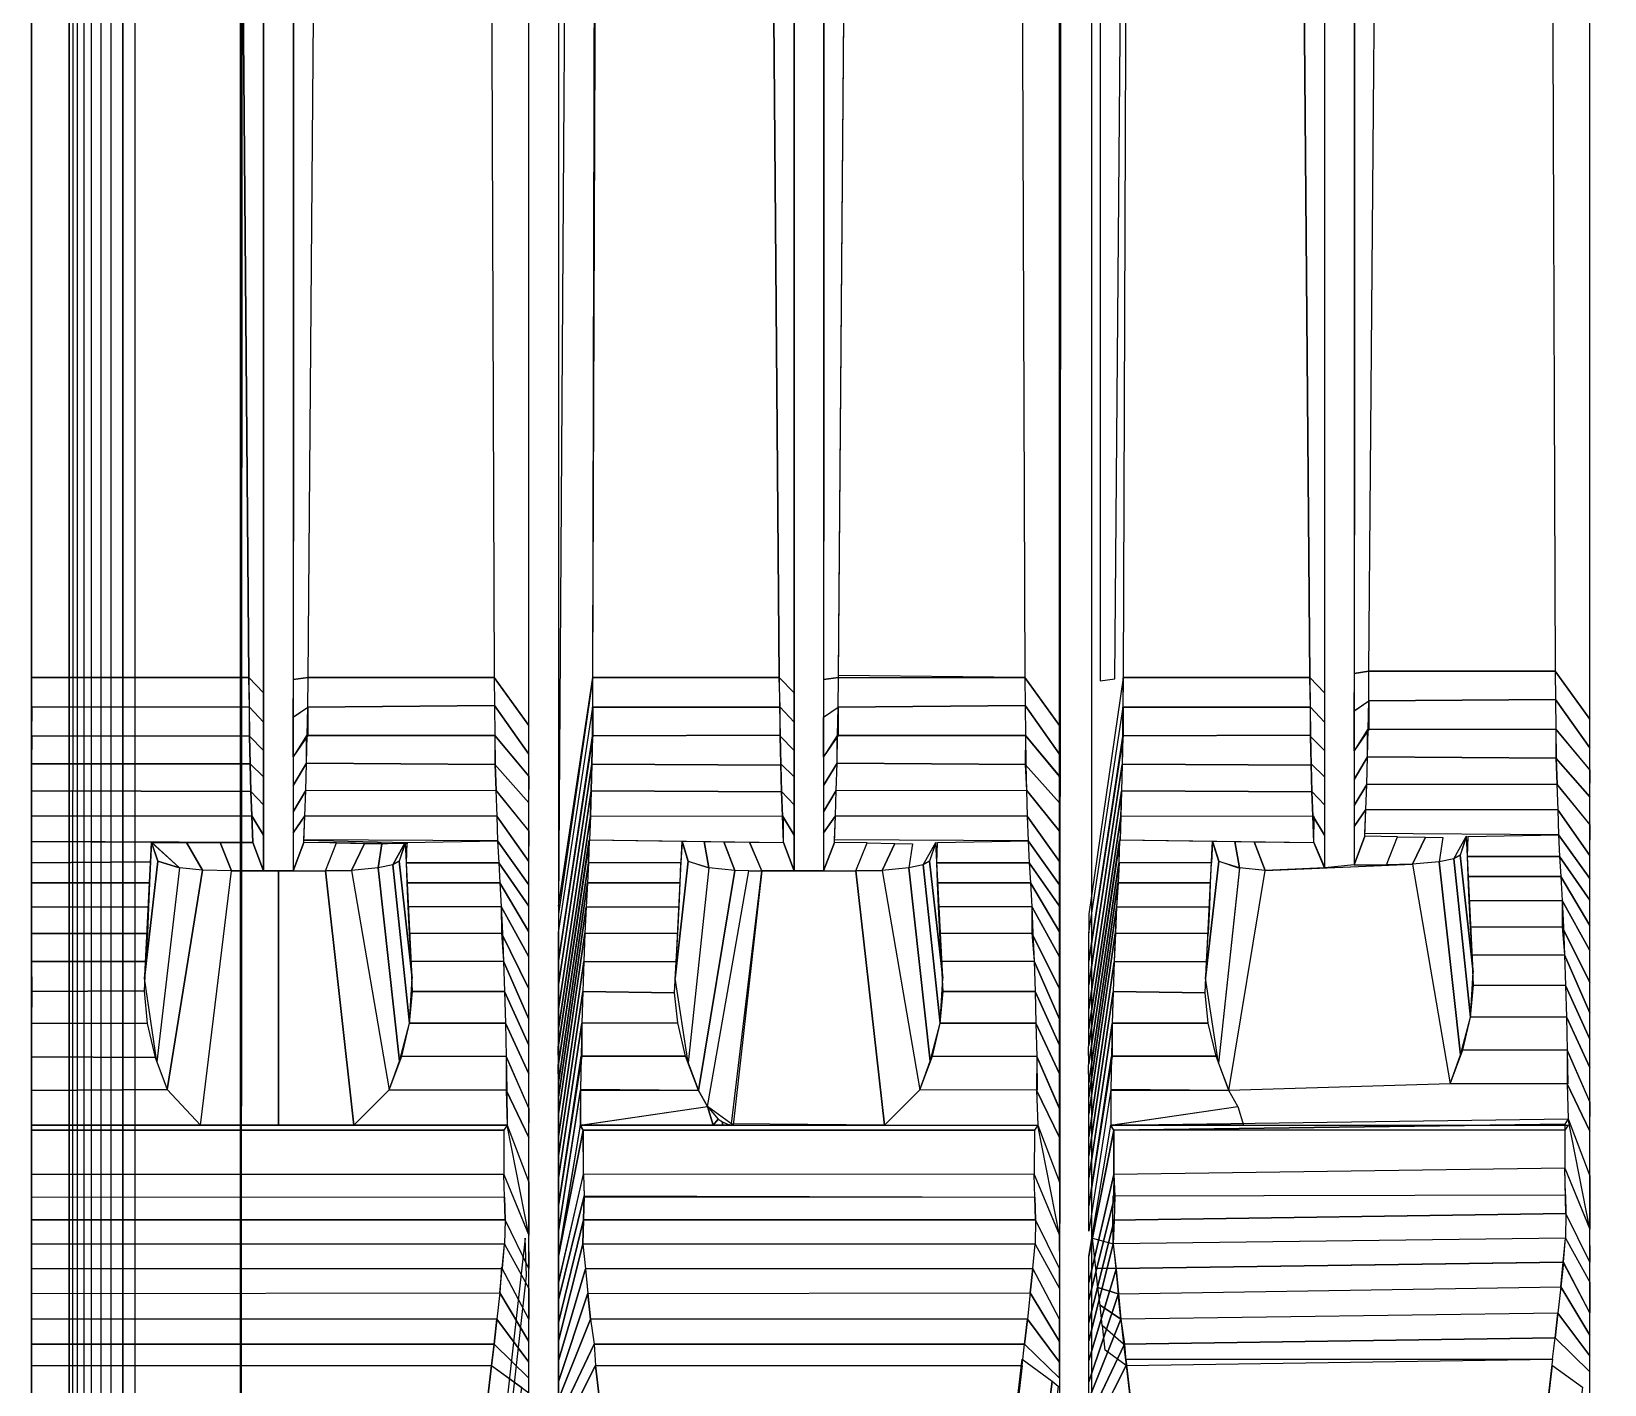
# Model space of a CAD drawing. Header units: millimetres. Extents: x -89 to 89, y -9 to 273.
# Drawn here: x -88.8 to 18, y 89.4 to 181.2 of the extents above; entities that cross this region are included whole.
import ezdxf

# ---------------------------------------------------------------- set-up
doc = ezdxf.new("R2010")
doc.units = ezdxf.units.MM
doc.layers.add('3D', color=1, linetype='Continuous')

msp = doc.modelspace()

# ---------------------------------------------------------------- linework, layer by layer
at = {"layer": '3D'}
for points in [[(-82.56, 0.37, 7.01), (-81.71, 0.33, 6.36), (-81.71, 259.44, 6.36), (-82.56, 259.39, 7)], [(-81.71, 259.44, 6.36), (-74.44, 259.87, 1.43), (-74.56, 0.08, 1.5), (-81.71, 0.33, 6.36)], [(-74.56, 0.08, 1.5), (-74.56, 0), (-74.56, 260), (-74.44, 259.87, 1.43)], [(74.56, 260), (-74.56, 260), (-74.56, 0), (74.56, 0)], [(-55, 259.65, 4), (-53, 259.65, 4), (-53, 56.92, 4), (-55, 56.92, 4)], [(-18.83, 259.65, 4.04), (-16.83, 259.65, 4.04), (-16.83, 56.92, 4.04), (-19, 56.92, 3.99)], [(17, 259.65, 4), (19, 259.65, 4), (19, 56.92, 4), (17, 56.92, 4)], [(-86.19, 0.7, 13.44), (-88.75, 1.57, 30), (-88.75, 257.38, 30), (-86.19, 258.82, 13.44)], [(-86.19, 258.82, 13.44), (-85.96, 258.92, 12.38), (-85.97, 0.65, 12.39), (-86.19, 0.7, 13.44)], [(-85.97, 0.65, 12.39), (-85.64, 0.6, 11.36), (-85.63, 259.01, 11.34), (-85.96, 258.92, 12.38)], [(-85.63, 259.01, 11.34), (-85.21, 259.09, 10.37), (-85.21, 0.54, 10.37), (-85.64, 0.6, 11.36)], [(-85.21, 0.54, 10.37), (-84.69, 0.49, 9.43), (-84.69, 259.17, 9.44), (-85.21, 259.09, 10.37)], [(-84.69, 259.17, 9.44), (-84.06, 259.25, 8.55), (-84.06, 0.45, 8.55), (-84.69, 0.49, 9.43)], [(-84.06, 0.45, 8.55), (-83.35, 0.41, 7.74), (-83.34, 259.32, 7.73), (-84.06, 259.25, 8.55)], [(-83.34, 259.32, 7.73), (-82.57, 259.39, 7.01), (-82.57, 0.37, 7.01), (-83.35, 0.41, 7.74)], [(-73, 258.35, 18.9), (-70.93, 258.35, 18.89), (-71, 124.27, 30.63), (-73, 124.27, 30.63)], [(-37, 258.35, 18.9), (-34.93, 258.35, 18.89), (-35, 124.27, 30.63), (-37, 124.27, 30.63)], [(-1, 258.77, 18.9), (1.07, 258.77, 18.89), (1, 124.69, 30.63), (-0.99, 124.48, 30.97)], [(-88.75, 137.39, 48.78), (-88.75, 235.41, 55.63), (-74.81, 235.41, 55.63), (-74.01, 137.39, 48.78)], [(-88.75, 235.41, 55.63), (-88.75, 235.41, 30), (-88.75, 134.65, 30), (-88.75, 137.39, 48.78)], [(-73, 136.35, 29.57), (-74.01, 137.39, 48.78), (-74.81, 235.41, 55.63), (-73, 233.55, 21.07)], [(-71, 137.25, 29.49), (-69.99, 137.39, 48.78), (-69.19, 235.41, 55.63), (-71, 235.17, 20.93)], [(-69.99, 137.39, 48.78), (-69.19, 235.41, 55.63), (-57.71, 235.41, 55.63), (-57.35, 137.39, 48.78)], [(-57.35, 137.39, 48.78), (-55, 134.14, 4), (-55, 232.34, 4), (-57.71, 235.41, 55.63)], [(-53, 121.89, 4), (-50.67, 137.42, 48.78), (-50.43, 235.32, 56.58), (-52.24, 235.08, 21.88)], [(-50.29, 235.41, 55.63), (-38.81, 235.41, 55.63), (-38.01, 137.39, 48.78), (-50.65, 137.39, 48.78)], [(-37, 136.35, 29.57), (-38.01, 137.39, 48.78), (-38.81, 235.41, 55.63), (-37, 233.55, 21.07)], [(-35, 137.25, 29.49), (-33.99, 137.39, 48.78), (-33.19, 235.41, 55.63), (-35, 235.17, 20.93)], [(-21.35, 137.39, 48.78), (-33.99, 137.53, 48.79), (-33.19, 235.41, 55.63), (-21.71, 235.41, 55.63)], [(-21.35, 137.39, 48.78), (-19, 134.14, 4), (-19, 232.34, 4), (-21.71, 235.41, 55.63)], [(-16.24, 137.16, 30.47), (-15.23, 137.31, 49.75), (-14.43, 235.32, 56.6), (-16.24, 235.08, 21.9)], [(-14.29, 235.41, 55.65), (-2.81, 235.41, 55.65), (-2.01, 137.39, 48.79), (-14.65, 137.39, 48.79)], [(-1, 136.35, 29.59), (-2.01, 137.39, 48.79), (-2.81, 235.41, 55.65), (-1, 233.55, 21.09)], [(1, 137.67, 29.49), (2.01, 137.81, 48.78), (2.81, 235.83, 55.63), (1, 235.59, 20.93)], [(2.01, 137.81, 48.78), (2.81, 235.83, 55.63), (14.29, 235.83, 55.63), (14.65, 137.81, 48.78)], [(14.65, 137.81, 48.78), (17, 134.56, 4), (17, 232.76, 4), (14.29, 235.83, 55.63)], [(2.01, 137.81, 48.78), (1, 137.67, 29.49), (0.99, 135.11, 29.59), (1.99, 135.8, 48.53)], [(1.99, 135.8, 48.53), (2.01, 137.81, 48.78), (14.65, 137.81, 48.78), (14.67, 135.91, 48.55)], [(14.65, 137.81, 48.78), (14.67, 135.91, 48.55), (17, 132.62, 4), (17, 134.56, 4)], [(-88.75, 135.41, 48.53), (-88.75, 137.39, 48.78), (-74.01, 137.39, 48.78), (-73.99, 135.38, 48.52)], [(-88.75, 137.39, 48.78), (-88.75, 135.41, 48.53), (-88.75, 133.5, 30), (-88.75, 134.65, 30)], [(-73.95, 135.38, 48.52), (-74.01, 137.39, 48.78), (-73, 136.35, 29.57), (-73, 134.37, 29.74)], [(-69.99, 137.39, 48.78), (-71, 137.25, 29.49), (-71.01, 134.69, 29.59), (-70.01, 135.38, 48.53)], [(-70.01, 135.38, 48.53), (-69.99, 137.39, 48.78), (-57.35, 137.39, 48.78), (-57.33, 135.49, 48.55)], [(-57.35, 137.39, 48.78), (-57.33, 135.49, 48.55), (-55, 132.2, 4), (-55, 134.14, 4)], [(-50.67, 137.39, 48.78), (-53, 121.36, 4), (-53, 120.09, 4), (-50.67, 135.39, 48.53)], [(-38.01, 137.39, 48.78), (-37.99, 135.38, 48.53), (-50.67, 135.39, 48.53), (-50.67, 137.39, 48.78)], [(-37.95, 135.38, 48.52), (-38.01, 137.39, 48.78), (-37, 136.35, 29.57), (-37, 134.37, 29.74)], [(-33.99, 137.39, 48.78), (-35, 137.25, 29.49), (-35.01, 134.69, 29.59), (-34.01, 135.38, 48.53)], [(-34.01, 135.38, 48.53), (-33.99, 137.39, 48.78), (-21.35, 137.39, 48.78), (-21.33, 135.49, 48.55)], [(-21.35, 137.39, 48.78), (-21.33, 135.49, 48.55), (-19, 132.2, 4), (-19, 134.14, 4)], [(-14.68, 137.37, 48.79), (-17.01, 121.35, 4.02), (-17.01, 120.07, 4.02), (-14.68, 135.37, 48.55)], [(-2.01, 137.39, 48.79), (-1.98, 135.38, 48.55), (-14.67, 135.38, 48.55), (-14.66, 137.39, 48.79)], [(-1.95, 135.37, 48.54), (-2.01, 137.39, 48.79), (-1, 136.35, 29.59), (-1, 134.37, 29.76)], [(1.99, 135.8, 48.53), (1.99, 133.87, 48.09), (1, 132.42, 29.95), (1, 135.12, 29.72)], [(1.95, 133.87, 48.09), (1.99, 135.8, 48.53), (14.67, 135.91, 48.55), (14.69, 133.88, 48.1)], [(14.67, 135.91, 48.55), (14.69, 133.88, 48.1), (17, 131.11, 4), (17, 132.62, 4)], [(-88.75, 133.44, 48.1), (-88.75, 135.41, 48.53), (-73.99, 135.38, 48.52), (-73.95, 133.41, 48.09)], [(-88.74, 135.41, 48.53), (-88.75, 133.44, 48.1), (-88.75, 132.18, 30), (-88.75, 133.5, 30)], [(-73, 132.45, 29.91), (-73.95, 133.41, 48.09), (-73.95, 135.38, 48.52), (-73, 134.37, 29.74)], [(-70.01, 135.38, 48.53), (-70.01, 133.45, 48.09), (-71, 132, 29.95), (-71, 134.7, 29.72)], [(-70.05, 133.45, 48.09), (-70.01, 135.38, 48.53), (-57.33, 135.49, 48.55), (-57.31, 133.46, 48.1)], [(-57.33, 135.49, 48.55), (-57.31, 133.46, 48.1), (-55, 130.69, 4), (-55, 132.2, 4)], [(-50.67, 135.39, 48.53), (-50.66, 133.44, 48.1), (-53, 118.18, 4), (-53, 120.09, 4)], [(-37.99, 135.38, 48.53), (-37.95, 133.49, 48.11), (-50.69, 133.44, 48.1), (-50.69, 135.39, 48.53)], [(-37, 132.45, 29.91), (-37.95, 133.41, 48.09), (-37.95, 135.38, 48.52), (-37, 134.37, 29.74)], [(-34.01, 135.38, 48.53), (-34.01, 133.45, 48.09), (-35, 132, 29.95), (-35, 134.7, 29.72)], [(-34.05, 133.45, 48.09), (-34.01, 135.38, 48.53), (-21.33, 135.49, 48.55), (-21.31, 133.46, 48.1)], [(-21.33, 135.49, 48.55), (-21.31, 133.46, 48.1), (-19, 130.69, 4), (-19, 132.2, 4)], [(-14.68, 135.37, 48.55), (-14.67, 133.42, 48.11), (-17.01, 118.16, 4.02), (-17.01, 120.07, 4.02)], [(-1.98, 135.38, 48.55), (-1.95, 133.49, 48.13), (-14.69, 133.44, 48.11), (-14.69, 135.38, 48.55)], [(-1, 132.45, 29.93), (-1.95, 133.4, 48.11), (-1.95, 135.37, 48.54), (-1, 134.37, 29.76)], [(-70.09, 131.58, 47.48), (-70.09, 133.45, 48.09), (-71, 132, 29.95), (-71, 130.06, 30.12)], [(-70.09, 131.58, 47.48), (-70.05, 133.45, 48.09), (-57.31, 133.46, 48.1), (-57.28, 131.5, 47.45)], [(-57.31, 133.46, 48.1), (-57.32, 131.5, 47.45), (-55, 128.88, 4), (-54.99, 130.68, 3.89)], [(-37.95, 133.49, 48.11), (-37.91, 131.45, 47.43), (-50.72, 131.52, 47.45), (-50.69, 133.44, 48.1)], [(-34.09, 131.58, 47.48), (-34.09, 133.45, 48.09), (-35, 132, 29.95), (-35, 130.06, 30.12)], [(-34.09, 131.58, 47.48), (-34.05, 133.45, 48.09), (-21.31, 133.46, 48.1), (-21.28, 131.5, 47.45)], [(-21.31, 133.46, 48.1), (-21.32, 131.5, 47.45), (-19, 128.88, 4), (-18.99, 130.68, 3.89)], [(-1.95, 133.49, 48.13), (-1.91, 131.45, 47.45), (-14.72, 131.52, 47.47), (-14.69, 133.44, 48.11)], [(1.91, 132, 47.48), (1.91, 133.87, 48.09), (1, 132.42, 29.95), (1, 130.48, 30.12)], [(1.91, 132, 47.48), (1.95, 133.87, 48.09), (14.69, 133.88, 48.1), (14.72, 131.92, 47.45)], [(14.69, 133.88, 48.1), (14.68, 131.92, 47.45), (17, 129.3, 4), (17.01, 131.1, 3.89)], [(-88.75, 131.54, 47.46), (-88.75, 133.44, 48.1), (-73.95, 133.41, 48.09), (-73.91, 131.54, 47.46)], [(-88.74, 133.44, 48.1), (-88.75, 131.54, 47.46), (-88.75, 130.73, 30), (-88.75, 132.18, 30)], [(-73, 130.66, 30.07), (-73.91, 131.54, 47.46), (-73.95, 133.41, 48.09), (-73, 132.45, 29.91)], [(-50.69, 133.44, 48.1), (-50.72, 131.52, 47.45), (-53, 116.56, 4), (-53, 118.18, 4)], [(-37, 130.66, 30.07), (-37.91, 131.54, 47.46), (-37.95, 133.41, 48.09), (-37, 132.45, 29.91)], [(-14.7, 133.42, 48.11), (-14.73, 131.5, 47.47), (-17.01, 116.54, 4.02), (-17.01, 118.16, 4.02)], [(-1, 130.66, 30.09), (-1.91, 131.53, 47.48), (-1.95, 133.4, 48.11), (-1, 132.45, 29.93)], [(-73.86, 129.66, 46.62), (-88.75, 129.71, 46.64), (-88.75, 131.54, 47.46), (-73.91, 131.54, 47.46)], [(-88.75, 131.54, 47.46), (-88.75, 129.71, 46.64), (-88.75, 129.66, 30), (-88.75, 130.73, 29.95)], [(-73, 128.76, 30.23), (-73.86, 129.66, 46.62), (-73.91, 131.54, 47.46), (-73, 130.66, 30.07)], [(-70.14, 129.72, 46.65), (-70.09, 131.58, 47.48), (-71, 130.06, 30.12), (-71, 128.29, 30.28)], [(-70.14, 129.72, 46.65), (-70.09, 131.58, 47.48), (-57.28, 131.5, 47.45), (-57.23, 129.71, 46.64)], [(-57.32, 131.5, 47.45), (-57.24, 129.74, 46.67), (-55, 126.98, 4), (-55, 128.88, 4)], [(-50.72, 131.52, 47.45), (-50.77, 129.71, 46.64), (-53, 114.91, 4), (-53, 116.56, 4)], [(-37.91, 131.45, 47.43), (-37.86, 129.63, 46.61), (-50.77, 129.71, 46.64), (-50.72, 131.52, 47.45)], [(-37, 128.76, 30.23), (-37.86, 129.66, 46.62), (-37.91, 131.54, 47.46), (-37, 130.66, 30.07)], [(-34.14, 129.72, 46.65), (-34.09, 131.58, 47.48), (-35, 130.06, 30.12), (-35, 128.29, 30.28)], [(-34.14, 129.72, 46.65), (-34.09, 131.58, 47.48), (-21.28, 131.5, 47.45), (-21.23, 129.71, 46.64)], [(-21.32, 131.5, 47.45), (-21.24, 129.74, 46.67), (-19, 126.98, 4), (-19, 128.88, 4)], [(-14.73, 131.5, 47.47), (-14.78, 129.69, 46.66), (-17.01, 114.89, 4.02), (-17.01, 116.54, 4.02)], [(-1.91, 131.45, 47.45), (-1.86, 129.63, 46.63), (-14.76, 129.7, 46.66), (-14.72, 131.52, 47.47)], [(-1, 128.76, 30.25), (-1.86, 129.65, 46.64), (-1.91, 131.53, 47.48), (-1, 130.66, 30.09)], [(1.86, 130.14, 46.65), (1.91, 132, 47.48), (1, 130.48, 30.12), (1, 128.71, 30.28)], [(1.86, 130.14, 46.65), (1.91, 132, 47.48), (14.72, 131.92, 47.45), (14.77, 130.13, 46.64)], [(14.68, 131.92, 47.45), (14.76, 130.16, 46.67), (17, 127.4, 4), (17, 129.3, 4)], [(-88.75, 127.98, 45.66), (-88.75, 129.71, 46.64), (-73.86, 129.66, 46.62), (-73.8, 128.02, 45.68)], [(-88.75, 129.71, 46.62), (-88.75, 127.98, 45.66), (-88.75, 127.98, 30), (-88.75, 129.66, 30)], [(-73, 126.69, 30.42), (-73.8, 128.02, 45.68), (-73.86, 129.66, 46.62), (-73, 128.76, 30.23)], [(-70.2, 128.01, 45.68), (-70.14, 129.72, 46.65), (-71, 128.29, 30.28), (-71, 126.86, 30.4)], [(-70.2, 128.01, 45.68), (-70.14, 129.72, 46.65), (-57.24, 129.74, 46.66), (-57.18, 127.98, 45.66)], [(-57.24, 129.74, 46.66), (-57.18, 127.98, 45.66), (-55, 124.91, 4), (-54.99, 126.97, 3.87)], [(-50.77, 129.71, 46.64), (-50.82, 127.98, 45.65), (-53, 113.58, 4), (-53, 114.91, 4)], [(-37.86, 129.63, 46.61), (-37.8, 127.96, 45.64), (-50.82, 127.98, 45.65), (-50.77, 129.71, 46.64)], [(-37, 126.69, 30.42), (-37.8, 128.02, 45.68), (-37.86, 129.66, 46.62), (-37, 128.76, 30.23)], [(-34.2, 128.01, 45.68), (-34.14, 129.72, 46.65), (-35, 128.29, 30.28), (-35, 126.86, 30.4)], [(-34.2, 128.01, 45.68), (-34.14, 129.72, 46.65), (-21.24, 129.74, 46.66), (-21.18, 127.98, 45.66)], [(-21.24, 129.74, 46.66), (-21.18, 127.98, 45.66), (-19, 124.91, 4), (-18.99, 126.97, 3.87)], [(-14.78, 129.69, 46.66), (-14.83, 127.96, 45.67), (-17.01, 113.56, 4.02), (-17.01, 114.89, 4.02)], [(-1.86, 129.63, 46.63), (-1.8, 127.96, 45.66), (-14.82, 127.98, 45.67), (-14.76, 129.7, 46.66)], [(-1, 126.69, 30.44), (-1.8, 128.02, 45.7), (-1.86, 129.65, 46.64), (-1, 128.76, 30.25)], [(1.8, 128.44, 45.68), (1.86, 130.14, 46.65), (1, 128.71, 30.28), (1, 127.28, 30.4)], [(1.8, 128.44, 45.68), (1.86, 130.14, 46.65), (14.76, 130.16, 46.66), (14.82, 128.41, 45.66)], [(14.76, 130.16, 46.66), (14.82, 128.41, 45.66), (17, 125.33, 4), (17.01, 127.4, 3.87)], [(1.73, 126.62, 44.36), (1.8, 128.43, 45.67), (1, 127.28, 30.4), (1, 124.69, 30.63)], [(1.73, 126.81, 44.52), (1.8, 128.44, 45.68), (14.82, 128.41, 45.66), (14.88, 126.73, 44.45)], [(14.82, 128.41, 45.66), (14.88, 126.73, 44.45), (17, 123.76, 4), (17, 125.33, 4)], [(-73.73, 126.2, 44.36), (-88.75, 126.27, 44.43), (-88.75, 127.98, 45.66), (-73.8, 128, 45.67)], [(-88.75, 127.98, 45.66), (-88.75, 126.27, 44.43), (-88.75, 126.27, 30), (-88.75, 127.98, 30)], [(-73.73, 126.2, 44.36), (-73.8, 128.02, 45.68), (-73, 126.69, 30.42), (-73, 124.27, 30.63)], [(-70.27, 126.2, 44.36), (-70.2, 128.01, 45.67), (-71, 126.86, 30.4), (-71, 124.27, 30.63)], [(-70.27, 126.39, 44.52), (-70.2, 128.01, 45.68), (-57.18, 127.98, 45.66), (-57.12, 126.31, 44.45)], [(-57.18, 127.98, 45.66), (-57.12, 126.31, 44.45), (-55, 123.34, 4), (-55, 124.91, 4)], [(-50.82, 127.98, 45.65), (-50.88, 126.38, 44.51), (-53, 112.45, 4), (-53, 113.58, 4)], [(-50.82, 127.98, 45.65), (-50.88, 126.38, 44.51), (-37.73, 126.2, 44.36), (-37.72, 127.96, 45.64)], [(-37.73, 126.2, 44.36), (-37.8, 128.02, 45.68), (-37, 126.69, 30.42), (-37, 124.27, 30.63)], [(-34.27, 126.2, 44.36), (-34.2, 128.01, 45.67), (-35, 126.86, 30.4), (-35, 124.27, 30.63)], [(-34.27, 126.39, 44.52), (-34.2, 128.01, 45.68), (-21.18, 127.98, 45.66), (-21.12, 126.31, 44.45)], [(-21.18, 127.98, 45.66), (-21.12, 126.31, 44.45), (-19, 123.34, 4), (-19, 124.91, 4)], [(-14.83, 127.96, 45.67), (-14.89, 126.36, 44.53), (-17.01, 112.43, 4.02), (-17.01, 113.56, 4.02)], [(-14.82, 127.98, 45.67), (-14.88, 126.38, 44.53), (-1.73, 126.2, 44.38), (-1.72, 127.96, 45.66)], [(-1.73, 126.2, 44.38), (-1.8, 128.02, 45.7), (-1, 126.69, 30.44), (-1.01, 124.48, 30.97)], [(-88.75, 124.82, 43.14), (-88.75, 126.27, 44.43), (-80.62, 126.23, 44.39), (-80.68, 124.88, 43.2)], [(-88.75, 126.27, 44.43), (-88.75, 124.82, 43.14), (-88.75, 124.82, 30), (-88.75, 126.27, 30)], [(-81.06, 117.14, 36.15), (-80.62, 126.2, 44.36), (-80.19, 124.93, 35.33), (-81.08, 116.99, 36.02)], [(-78.72, 124.48, 32.16), (-80.19, 124.93, 35.33), (-80.62, 126.23, 44.39), (-78.72, 124.48, 32.16)], [(-77.16, 124.32, 31.02), (-78.72, 124.48, 32.16), (-80.62, 126.2, 44.36), (-78.23, 126.2, 44.36)], [(-75.19, 124.27, 30.63), (-77.16, 124.32, 31.02), (-78.23, 126.2, 44.36), (-75.94, 126.2, 44.36)], [(-73, 124.27, 30.63), (-75.19, 124.27, 30.63), (-75.94, 126.2, 44.36), (-73.73, 126.2, 44.36)], [(-71, 124.27, 30.63), (-68.81, 124.27, 30.63), (-68.05, 126.17, 44.37), (-70.27, 126.2, 44.36)], [(-70.27, 126.2, 44.36), (-70.27, 126.35, 44.49), (-63.27, 126.19, 44.48), (-63.27, 126.1, 44.39)], [(-68.81, 124.27, 30.63), (-68.05, 126.17, 44.37), (-66.16, 126.14, 44.38), (-67.03, 124.31, 30.95)], [(-67.03, 124.31, 30.95), (-66.16, 126.14, 44.38), (-64.97, 126.12, 44.38), (-65.22, 124.48, 32.12)], [(-65.22, 124.48, 32.12), (-64.97, 126.12, 44.38), (-63.39, 126.19, 44.3), (-64.24, 124.68, 33.55)], [(-64.24, 124.68, 33.55), (-63.39, 126.19, 44.3), (-63.81, 124.93, 35.33), (-64.24, 124.68, 33.55)], [(-63.38, 126.19, 44.36), (-63.81, 124.93, 35.33), (-62.92, 116.99, 36.02), (-63.38, 126.2, 44.36)], [(-63.31, 124.82, 43.14), (-63.27, 126.19, 44.48), (-57.12, 126.31, 44.45), (-57.05, 124.83, 43.15)], [(-57.12, 126.31, 44.45), (-57.05, 124.83, 43.15), (-55, 121.88, 4), (-55, 123.34, 4)], [(-50.91, 126.38, 44.51), (-50.95, 124.83, 43.15), (-53, 111.2, 4), (-53.02, 112.32, 3.62)], [(-50.95, 124.83, 43.15), (-50.91, 126.38, 44.51), (-44.6, 126.29, 44.44), (-44.69, 124.83, 43.14)], [(-45.06, 117.05, 36.13), (-44.6, 126.29, 44.44), (-44.19, 124.93, 35.33), (-45.08, 116.99, 36.02)], [(-42.78, 124.48, 32.12), (-44.19, 124.92, 35.33), (-44.6, 126.29, 44.44), (-43.1, 126.27, 44.42)], [(-41.03, 124.31, 30.97), (-42.78, 124.48, 32.12), (-43.1, 126.27, 44.42), (-41.78, 126.25, 44.41)], [(-39.19, 124.26, 30.59), (-41.03, 124.31, 30.97), (-41.78, 126.25, 44.41), (-40.03, 126.23, 44.39)], [(-37, 124.27, 30.63), (-39.19, 124.27, 30.63), (-40.03, 126.23, 44.39), (-37.73, 126.2, 44.36)], [(-35, 124.27, 30.63), (-32.81, 124.27, 30.63), (-32.05, 126.17, 44.37), (-34.27, 126.2, 44.36)], [(-32.81, 124.27, 30.63), (-32.05, 126.17, 44.37), (-30.16, 126.14, 44.38), (-31.03, 124.31, 30.95)], [(-31.03, 124.31, 30.95), (-30.16, 126.14, 44.38), (-28.97, 126.12, 44.38), (-29.22, 124.48, 32.12)], [(-28.24, 124.68, 33.55), (-27.39, 126.19, 44.3), (-27.81, 124.93, 35.33), (-28.24, 124.68, 33.55)], [(-27.38, 126.19, 44.36), (-27.81, 124.93, 35.33), (-26.92, 116.99, 36.02), (-27.38, 126.2, 44.36)], [(-27.31, 124.82, 43.14), (-27.27, 126.19, 44.48), (-21.12, 126.31, 44.45), (-21.05, 124.83, 43.15)], [(-21.12, 126.31, 44.45), (-21.05, 124.83, 43.15), (-19, 121.88, 4), (-19, 123.34, 4)], [(-14.92, 126.36, 44.53), (-14.96, 124.81, 43.17), (-17.01, 111.19, 4.02), (-17.03, 112.3, 3.64)], [(-14.95, 124.83, 43.17), (-14.91, 126.38, 44.53), (-8.6, 126.29, 44.46), (-8.68, 124.83, 43.16)], [(-9.06, 117.05, 36.15), (-8.6, 126.29, 44.46), (-8.19, 124.93, 35.35), (-9.08, 116.99, 36.04)], [(-6.78, 124.48, 32.14), (-8.19, 124.92, 35.35), (-8.6, 126.29, 44.46), (-7.1, 126.27, 44.44)], [(-5.03, 124.31, 30.99), (-6.78, 124.48, 32.14), (-7.1, 126.27, 44.44), (-5.78, 126.25, 44.43)], [(-5.03, 124.31, 30.99), (-5.78, 126.25, 44.43), (-1.73, 126.2, 44.38), (-0.99, 124.48, 30.97)], [(1, 124.69, 30.63), (3.19, 124.69, 30.63), (3.95, 126.59, 44.37), (1.73, 126.62, 44.36)], [(3.19, 124.69, 30.63), (3.95, 126.59, 44.37), (5.84, 126.56, 44.38), (4.97, 124.73, 30.95)], [(4.97, 124.73, 30.95), (5.84, 126.56, 44.38), (7.03, 126.54, 44.38), (6.78, 124.9, 32.12)], [(7.76, 125.1, 33.55), (8.61, 126.61, 44.3), (8.19, 125.35, 35.33), (7.76, 125.1, 33.55)], [(8.62, 126.62, 44.36), (8.19, 125.35, 35.33), (9.08, 117.41, 36.02), (8.62, 126.62, 44.36)], [(8.69, 125.24, 43.14), (8.73, 126.61, 44.48), (14.88, 126.73, 44.45), (14.95, 125.25, 43.15)], [(14.88, 126.73, 44.45), (14.95, 125.25, 43.15), (17, 122.3, 4), (17, 123.76, 4)], [(-80.25, 111.33, 33.29), (-81.08, 116.99, 36.02), (-80.19, 124.93, 35.33), (-78.72, 124.48, 32.16)], [(-63.81, 124.93, 35.33), (-64.24, 124.68, 33.55), (-63.1, 113.94, 34.35), (-62.92, 116.99, 36.02)], [(-44.2, 111.25, 33.27), (-45.08, 116.99, 36.02), (-44.19, 124.93, 35.33), (-42.78, 124.48, 32.12)], [(-27.81, 124.93, 35.33), (-28.24, 124.68, 33.55), (-27.1, 113.94, 34.35), (-26.92, 116.99, 36.02)], [(-8.2, 111.24, 33.29), (-9.08, 116.99, 36.04), (-8.19, 124.93, 35.35), (-6.78, 124.47, 32.14)], [(7.76, 125.1, 33.55), (6.78, 124.9, 32.12), (8.23, 111.79, 33.32), (8.9, 114.36, 34.35)], [(8.19, 125.35, 35.33), (7.76, 125.1, 33.55), (8.9, 114.36, 34.35), (9.08, 117.41, 36.02)], [(8.74, 123.89, 41.68), (8.69, 125.24, 43.14), (14.95, 125.25, 43.15), (15.03, 123.89, 41.68)], [(14.95, 125.25, 43.15), (15.03, 123.89, 41.68), (17, 120.57, 4), (17, 122.3, 4)], [(-88.75, 123.47, 41.68), (-88.75, 124.82, 43.14), (-80.68, 124.88, 43.2), (-80.74, 123.47, 41.68)], [(-88.75, 124.82, 30), (-88.75, 124.82, 43.14), (-88.75, 123.47, 41.68), (-88.75, 123.47, 30)], [(-80.25, 111.33, 33.29), (-79.54, 109.46, 32.69), (-77.16, 124.32, 31.02), (-78.72, 124.48, 32.16)], [(-79.54, 109.46, 32.69), (-77.28, 107.04, 32.14), (-75.19, 124.27, 30.63), (-77.16, 124.32, 31.02)], [(-75.19, 124.27, 30.63), (-72, 124.27, 30.63), (-72, 107.03, 32.14), (-77.28, 107.04, 32.14)], [(-72, 124.27, 30.63), (-68.81, 124.27, 30.63), (-66.87, 107.03, 32.14), (-72, 107.03, 32.14)], [(-68.81, 124.27, 30.63), (-67.03, 124.31, 30.95), (-64.48, 109.42, 32.68), (-66.87, 107.03, 32.14)], [(-65.22, 124.48, 32.12), (-67.03, 124.31, 30.95), (-64.48, 109.42, 32.68), (-63.77, 111.37, 33.32)], [(-64.24, 124.68, 33.55), (-65.22, 124.48, 32.12), (-63.77, 111.37, 33.32), (-63.1, 113.94, 34.35)], [(-63.26, 123.47, 41.68), (-63.31, 124.82, 43.14), (-57.05, 124.83, 43.15), (-56.97, 123.47, 41.68)], [(-57.05, 124.83, 43.15), (-56.97, 123.47, 41.68), (-55, 120.15, 4), (-55, 121.88, 4)], [(-50.95, 124.83, 43.15), (-51.03, 123.47, 41.68), (-53, 109.92, 4), (-53.02, 111.07, 3.6)], [(-50.95, 124.83, 43.15), (-51.03, 123.47, 41.68), (-44.74, 123.47, 41.68), (-44.69, 124.83, 43.14)], [(-44.2, 111.25, 33.27), (-43.5, 109.38, 32.67), (-41.03, 124.31, 30.97), (-42.78, 124.48, 32.12)], [(-43.5, 109.38, 32.67), (-42.89, 108.3, 32.4), (-40.07, 124.28, 30.7), (-41.03, 124.31, 30.97)], [(-40.07, 124.28, 30.7), (-39.19, 124.27, 30.63), (-41.13, 107.03, 32.14), (-42.89, 108.3, 32.4)], [(-41.24, 107.12, 32.15), (-39.19, 124.27, 30.63), (-32.81, 124.27, 30.63), (-30.87, 107.03, 32.14)], [(-32.81, 124.27, 30.63), (-31.03, 124.31, 30.95), (-28.48, 109.42, 32.68), (-30.87, 107.03, 32.14)], [(-29.22, 124.48, 32.12), (-31.03, 124.31, 30.95), (-28.48, 109.42, 32.68), (-27.77, 111.37, 33.32)], [(-28.24, 124.68, 33.55), (-29.22, 124.48, 32.12), (-27.77, 111.37, 33.32), (-27.1, 113.94, 34.35)], [(-27.26, 123.47, 41.68), (-27.31, 124.82, 43.14), (-21.05, 124.83, 43.15), (-20.97, 123.47, 41.68)], [(-21.05, 124.83, 43.15), (-20.97, 123.47, 41.68), (-19, 120.15, 4), (-19, 121.88, 4)], [(-14.96, 124.81, 43.17), (-15.04, 123.45, 41.7), (-17.01, 109.9, 4.02), (-17.03, 111.05, 3.62)], [(-14.95, 124.83, 43.17), (-15.02, 123.46, 41.7), (-8.74, 123.46, 41.7), (-8.68, 124.83, 43.16)], [(-8.2, 111.24, 33.29), (-7.5, 109.38, 32.69), (-5.03, 124.31, 30.99), (-6.78, 124.48, 32.14)], [(-7.5, 109.38, 32.69), (-5.03, 124.31, 30.99), (4.97, 124.73, 30.95), (7.52, 109.84, 32.68)], [(6.78, 124.9, 32.12), (4.97, 124.73, 30.95), (7.52, 109.84, 32.68), (8.23, 111.79, 33.32)], [(8.8, 122.25, 39.89), (8.74, 123.89, 41.68), (15.03, 123.89, 41.68), (15.12, 122.27, 39.91)], [(15.03, 123.89, 41.68), (15.12, 122.27, 39.91), (17, 118.88, 4), (17, 120.57, 4)], [(-88.75, 121.83, 39.9), (-88.75, 123.47, 41.68), (-80.74, 123.47, 41.68), (-80.81, 121.82, 39.89)], [(-88.75, 123.47, 30), (-88.75, 123.47, 41.68), (-88.75, 121.83, 39.9), (-88.75, 121.83, 30)], [(-63.2, 121.83, 39.89), (-63.26, 123.47, 41.68), (-56.97, 123.47, 41.68), (-56.88, 121.85, 39.91)], [(-56.97, 123.47, 41.68), (-56.88, 121.85, 39.91), (-55, 118.45, 4), (-55, 120.15, 4)], [(-51.03, 123.47, 41.68), (-51.12, 121.82, 39.88), (-53, 108.93, 4), (-53, 109.92, 4)], [(-51.03, 123.47, 41.68), (-51.12, 121.82, 39.88), (-44.8, 121.83, 39.9), (-44.74, 123.47, 41.68)], [(-27.2, 121.83, 39.89), (-27.26, 123.47, 41.68), (-20.97, 123.47, 41.68), (-20.88, 121.85, 39.91)], [(-20.97, 123.47, 41.68), (-20.88, 121.85, 39.91), (-19, 118.45, 4), (-19, 120.15, 4)], [(-15.04, 123.45, 41.7), (-15.13, 121.8, 39.9), (-17.01, 108.91, 4.02), (-17.01, 109.9, 4.02)], [(-15.02, 123.46, 41.7), (-15.12, 121.82, 39.9), (-8.8, 121.83, 39.92), (-8.74, 123.46, 41.7)], [(-88.75, 121.83, 30), (-88.75, 121.83, 39.9), (-88.76, 120.04, 38.26), (-88.75, 120.04, 30)], [(-88.75, 120.04, 38.26), (-88.75, 121.83, 39.9), (-80.81, 121.82, 39.89), (-80.89, 120.03, 38.26)], [(-63.11, 120.04, 38.25), (-63.2, 121.83, 39.89), (-56.88, 121.85, 39.91), (-56.8, 120.06, 38.27)], [(-56.88, 121.85, 39.91), (-56.87, 120.06, 38.27), (-55, 116.28, 4), (-55, 118.45, 4)], [(-51.12, 121.82, 39.88), (-51.2, 120.05, 38.26), (-53, 107.8, 4), (-53, 108.93, 4)], [(-51.12, 121.82, 39.88), (-51.2, 120.05, 38.26), (-44.89, 120.03, 38.24), (-44.8, 121.83, 39.9)], [(-27.11, 120.04, 38.25), (-27.2, 121.83, 39.89), (-20.88, 121.85, 39.91), (-20.8, 120.06, 38.27)], [(-20.88, 121.85, 39.91), (-20.87, 120.06, 38.27), (-19, 116.28, 4), (-19, 118.45, 4)], [(-15.13, 121.8, 39.9), (-15.22, 120.03, 38.28), (-17.01, 107.78, 4.02), (-17.01, 108.91, 4.02)], [(-15.12, 121.82, 39.9), (-15.2, 120.05, 38.28), (-8.89, 120.03, 38.26), (-8.8, 121.83, 39.92)], [(8.89, 120.46, 38.25), (8.8, 122.25, 39.89), (15.12, 122.27, 39.91), (15.2, 120.48, 38.27)], [(15.12, 122.27, 39.91), (15.13, 120.48, 38.27), (17, 116.7, 4), (17, 118.88, 4)], [(-88.75, 120.04, 30), (-88.76, 120.04, 38.26), (-88.76, 118.13, 36.78), (-88.75, 118.13, 30)], [(-81.01, 118.13, 36.79), (-88.75, 118.13, 36.78), (-88.75, 120.04, 38.26), (-80.89, 120.03, 38.26)], [(-62.99, 118.14, 36.79), (-63.11, 120.04, 38.25), (-56.8, 120.06, 38.27), (-56.72, 118.15, 36.8)], [(-56.87, 120.06, 38.27), (-56.72, 118.15, 36.8), (-55, 114.23, 4), (-55, 116.28, 4)], [(-51.2, 120.05, 38.26), (-51.28, 118.12, 36.78), (-53, 106.25, 4), (-53, 107.8, 4)], [(-51.2, 120.05, 38.26), (-51.28, 118.12, 36.78), (-45.01, 118.1, 36.76), (-44.9, 120.03, 38.24)], [(-26.99, 118.14, 36.79), (-27.11, 120.04, 38.25), (-20.8, 120.06, 38.27), (-20.72, 118.15, 36.8)], [(-20.87, 120.06, 38.27), (-20.72, 118.15, 36.8), (-19, 114.23, 4), (-19, 116.28, 4)], [(-15.22, 120.03, 38.28), (-15.29, 118.1, 36.79), (-17.01, 106.23, 4.02), (-17.01, 107.78, 4.02)], [(-15.2, 120.05, 38.28), (-15.28, 118.12, 36.8), (-9.01, 118.1, 36.78), (-8.9, 120.03, 38.26)], [(9.01, 118.56, 36.79), (8.89, 120.46, 38.25), (15.2, 120.48, 38.27), (15.28, 118.58, 36.8)], [(15.13, 120.48, 38.27), (15.28, 118.58, 36.8), (17, 114.65, 4), (17, 116.7, 4)], [(9.11, 116.52, 35.48), (9.01, 118.56, 36.79), (15.28, 118.58, 36.8), (15.35, 116.51, 35.47)], [(15.28, 118.58, 36.81), (15.35, 116.51, 35.47), (17, 112.87, 4), (17, 114.65, 4)], [(-88.75, 118.13, 30), (-88.76, 118.13, 36.78), (-88.74, 116.09, 35.47), (-88.75, 116.09, 30)], [(-88.75, 116.09, 35.47), (-88.75, 118.13, 36.78), (-81.01, 118.13, 36.79), (-81.11, 116.14, 35.51)], [(-62.89, 116.1, 35.48), (-62.99, 118.14, 36.79), (-56.72, 118.15, 36.8), (-56.65, 116.09, 35.47)], [(-56.72, 118.16, 36.81), (-56.65, 116.09, 35.47), (-55, 112.45, 4), (-55, 114.23, 4)], [(-51.28, 118.12, 36.78), (-51.35, 116.09, 35.47), (-53, 104.96, 4), (-53, 106.25, 4)], [(-51.28, 118.12, 36.78), (-51.35, 116.09, 35.47), (-45.11, 116, 35.5), (-45.01, 118.1, 36.76)], [(-26.89, 116.1, 35.48), (-26.99, 118.14, 36.79), (-20.72, 118.15, 36.8), (-20.65, 116.09, 35.47)], [(-20.72, 118.16, 36.81), (-20.65, 116.09, 35.47), (-19, 112.45, 4), (-19, 114.23, 4)], [(-15.29, 118.1, 36.79), (-15.36, 116.07, 35.49), (-17.01, 104.94, 4.02), (-17.01, 106.23, 4.02)], [(-15.28, 118.12, 36.8), (-15.35, 116.09, 35.49), (-9.1, 116, 35.52), (-9.01, 118.1, 36.78)], [(8.9, 114.36, 34.35), (9.11, 116.52, 35.48), (15.35, 116.51, 35.47), (15.41, 114.37, 34.35)], [(15.35, 116.51, 35.47), (15.41, 114.37, 34.35), (17, 110.93, 4), (17, 112.87, 4)], [(-88.75, 113.94, 34.35), (-88.75, 116.09, 35.47), (-81.11, 116.14, 35.51), (-80.9, 113.93, 34.34)], [(-88.75, 116.09, 30), (-88.74, 116.09, 35.47), (-88.75, 113.94, 34.35), (-88.75, 113.94, 30)], [(-63.1, 113.94, 34.35), (-62.89, 116.1, 35.48), (-56.65, 116.09, 35.47), (-56.59, 113.95, 34.35)], [(-56.65, 116.09, 35.47), (-56.59, 113.95, 34.35), (-55, 110.51, 4), (-55, 112.45, 4)], [(-51.35, 116.09, 35.47), (-51.41, 113.95, 34.35), (-53, 103.45, 4), (-53, 104.96, 4)], [(-51.35, 116.09, 35.47), (-51.41, 113.95, 34.35), (-44.9, 113.96, 34.35), (-45.11, 116, 35.5)], [(-27.1, 113.94, 34.35), (-26.89, 116.1, 35.48), (-20.65, 116.09, 35.47), (-20.59, 113.95, 34.35)], [(-20.65, 116.09, 35.47), (-20.59, 113.95, 34.35), (-19, 110.51, 4), (-19, 112.45, 4)], [(-15.36, 116.07, 35.49), (-15.42, 113.93, 34.37), (-17.01, 103.43, 4.02), (-17.01, 104.94, 4.02)], [(-15.35, 116.09, 35.49), (-15.41, 113.95, 34.37), (-8.9, 113.95, 34.37), (-9.1, 116, 35.52)], [(15.46, 112.11, 33.41), (8.38, 112.13, 33.41), (8.9, 114.36, 34.35), (15.41, 114.37, 34.35)], [(15.41, 114.37, 34.35), (15.46, 112.12, 33.41), (17, 108.59, 4), (17, 110.93, 4)], [(-80.36, 111.63, 33.38), (-88.75, 111.66, 33.4), (-88.75, 113.94, 34.35), (-80.9, 113.93, 34.34)], [(-88.75, 113.94, 30), (-88.75, 113.94, 34.35), (-88.75, 111.66, 33.4), (-88.75, 111.66, 30)], [(-56.54, 111.69, 33.41), (-63.62, 111.71, 33.41), (-63.1, 113.94, 34.35), (-56.59, 113.95, 34.35)], [(-56.59, 113.95, 34.35), (-56.54, 111.69, 33.41), (-55, 108.17, 4), (-55, 110.51, 4)], [(-51.41, 113.95, 34.35), (-51.41, 111.7, 33.41), (-53, 101.58, 4), (-53, 103.45, 4)], [(-51.41, 113.95, 34.35), (-51.46, 111.7, 33.41), (-44.38, 111.7, 33.41), (-44.9, 113.96, 34.35)], [(-20.54, 111.69, 33.41), (-27.62, 111.71, 33.41), (-27.1, 113.94, 34.35), (-20.59, 113.95, 34.35)], [(-20.59, 113.95, 34.35), (-20.54, 111.69, 33.41), (-19, 108.17, 4), (-19, 110.51, 4)], [(-15.42, 113.93, 34.37), (-15.42, 111.68, 33.43), (-17.01, 101.56, 4.02), (-17.01, 103.43, 4.02)], [(-15.41, 113.95, 34.37), (-15.46, 111.7, 33.43), (-8.37, 111.7, 33.43), (-8.9, 113.95, 34.37)], [(7.52, 109.84, 32.68), (8.38, 112.13, 33.41), (15.46, 112.11, 33.41), (15.5, 109.83, 32.68)], [(15.46, 112.12, 33.41), (15.45, 109.83, 32.68), (17, 106.62, 4), (17.01, 108.56, 3.77)], [(-79.54, 109.46, 32.69), (-88.75, 109.39, 32.67), (-88.75, 111.66, 33.4), (-80.36, 111.63, 33.38)], [(-88.75, 111.66, 30), (-88.75, 111.66, 33.4), (-88.75, 109.39, 32.67), (-88.75, 109.39, 30)], [(-64.48, 109.42, 32.68), (-63.62, 111.71, 33.41), (-56.54, 111.69, 33.41), (-56.5, 109.41, 32.68)], [(-56.54, 111.69, 33.41), (-56.55, 109.41, 32.68), (-55, 106.2, 4), (-54.99, 108.14, 3.77)], [(-51.46, 111.7, 33.41), (-51.5, 109.45, 32.69), (-53, 99.87, 4), (-53, 101.58, 4)], [(-51.46, 111.7, 33.41), (-51.5, 109.4, 32.67), (-43.5, 109.38, 32.67), (-44.38, 111.7, 33.41)], [(-28.48, 109.42, 32.68), (-27.62, 111.71, 33.41), (-20.54, 111.69, 33.41), (-20.5, 109.41, 32.68)], [(-28.48, 109.42, 32.68), (-27.62, 111.71, 33.41), (-20.54, 111.69, 33.41), (-20.5, 109.41, 32.68)], [(-20.54, 111.69, 33.41), (-20.55, 109.41, 32.68), (-19, 106.2, 4), (-18.99, 108.14, 3.77)], [(-15.47, 111.68, 33.43), (-15.51, 109.43, 32.7), (-17.01, 99.85, 4.02), (-17.01, 101.56, 4.02)], [(-15.46, 111.7, 33.43), (-15.5, 109.4, 32.69), (-7.5, 109.38, 32.69), (-8.37, 111.7, 33.43)], [(-88.75, 109.39, 30), (-88.76, 109.39, 32.67), (-88.76, 107.04, 32.14), (-88.75, 107.04, 30)], [(-77.28, 107.04, 32.14), (-88.75, 107.04, 32.14), (-88.75, 109.39, 32.67), (-79.54, 109.46, 32.69)], [(-56.47, 107.03, 32.14), (-66.87, 107.03, 32.14), (-64.48, 109.42, 32.68), (-56.5, 109.41, 32.68)], [(-56.55, 109.41, 32.68), (-56.47, 107.03, 32.14), (-55, 103.17, 4), (-55, 106.2, 4)], [(-51.5, 109.4, 32.67), (-51.53, 107.03, 32.14), (-53, 98.14, 4), (-53, 99.87, 4)], [(-51.5, 109.45, 32.69), (-51.5, 107.03, 32.14), (-42.89, 108.3, 32.4), (-43.5, 109.38, 32.67)], [(-20.55, 109.41, 32.68), (-20.47, 107.03, 32.14), (-19, 103.17, 4), (-19, 106.2, 4)], [(-15.5, 109.45, 32.71), (-15.5, 107.03, 32.15), (-6.89, 108.3, 32.41), (-7.5, 109.38, 32.69)], [(15.45, 109.83, 32.68), (15.53, 107.46, 32.14), (17, 103.6, 4), (17, 106.62, 4)], [(-51.53, 107.03, 32.14), (-42.89, 108.3, 32.4), (-42.5, 107.03, 32.14), (-51.53, 107.03, 32.14)], [(-42.89, 108.3, 32.4), (-42.15, 107.44, 32.21), (-42.5, 107.03, 32.14), (-42.89, 108.3, 32.4)], [(-15.52, 107.03, 32.16), (-6.89, 108.3, 32.41), (-6.5, 107.03, 32.15), (-15.52, 107.03, 32.15)], [(-88.75, 107.04, 30), (-88.75, 106.68, 36.18), (-88.75, 103.69, 36.44), (-88.75, 103.69, 30)], [(-56.47, 107.03, 32.14), (-56.69, 106.68, 36.18), (-88.75, 106.68, 36.18), (-88.75, 107.03, 32.14)], [(-56.47, 107.03, 32.14), (-56.69, 106.68, 36.18), (-56.7, 103.69, 36.44), (-55, 99.56, 4)], [(-55, 103.17, 4), (-55, 99.56, 4), (-56.47, 107.03, 32.14), (-55, 103.17, 4)], [(-51.5, 107.03, 32.14), (-51.31, 106.68, 36.18), (-53, 98.14, 4), (-51.5, 107.03, 32.14)], [(-20.47, 107.03, 32.14), (-20.69, 106.68, 36.18), (-51.31, 106.68, 36.18), (-51.53, 107.03, 32.14)], [(-42.15, 107.44, 32.21), (-41.87, 107.25, 32.18), (-41.87, 107.03, 32.14), (-42.5, 107.03, 32.14)], [(-41.87, 107.25, 32.18), (-41.52, 107.09, 32.15), (-41.52, 107.03, 32.14), (-41.87, 107.03, 32.14)], [(-41.52, 107.09, 32.15), (-41.13, 107.03, 32.14), (-41.52, 107.03, 32.14), (-41.52, 107.09, 32.15)], [(-20.47, 107.03, 32.14), (-20.69, 106.68, 36.18), (-20.7, 103.69, 36.44), (-19, 99.56, 4)], [(-19, 103.17, 4), (-19, 99.56, 4), (-20.47, 107.03, 32.14), (-19, 103.17, 4)], [(-15.5, 107.03, 32.16), (-15.31, 106.67, 36.2), (-17, 98.14, 4.02), (-15.5, 107.03, 32.16)], [(15.53, 107.46, 32.14), (15.31, 107.1, 36.18), (-15.31, 106.68, 36.18), (-15.53, 107.03, 32.14)], [(15.53, 107.03, 32.15), (15.31, 106.68, 36.2), (-15.31, 106.68, 36.2), (-15.52, 107.03, 32.15)], [(15.3, 104.11, 36.44), (-15.3, 103.69, 36.44), (-15.31, 106.68, 36.18), (15.31, 107.1, 36.18)], [(15.53, 107.46, 32.14), (15.31, 107.1, 36.18), (15.3, 104.11, 36.44), (17, 99.98, 4)], [(17, 103.6, 4), (17, 99.98, 4), (15.53, 107.46, 32.14), (17, 103.6, 4)], [(-56.7, 103.69, 36.44), (-88.75, 103.69, 36.44), (-88.75, 106.68, 36.18), (-56.69, 106.68, 36.18)], [(-51.31, 106.69, 36.18), (-51.31, 103.7, 36.44), (-53, 96.36, 4), (-53, 98.14, 4)], [(-20.7, 103.69, 36.44), (-51.3, 103.7, 36.44), (-51.31, 106.69, 36.18), (-20.69, 106.68, 36.18)], [(-15.31, 106.68, 36.2), (-15.31, 103.69, 36.46), (-17, 96.35, 4.02), (-17, 98.14, 4.02)], [(-56.66, 102.15, 35.63), (-56.7, 103.69, 36.44), (-88.75, 103.69, 36.44), (-88.75, 102.18, 35.65)], [(-88.75, 103.69, 30), (-88.75, 103.69, 36.44), (-88.75, 102.18, 35.65), (-88.75, 102.18, 30)], [(-55.02, 99.62, 4.45), (-55, 97.32, 4), (-56.62, 100.62, 34.97), (-56.7, 103.69, 36.44)], [(-51.3, 103.69, 36.44), (-51.24, 102.23, 35.67), (-53, 95.19, 4), (-53, 96.36, 4)], [(-20.66, 102.15, 35.63), (-20.7, 103.69, 36.44), (-51.3, 103.7, 36.44), (-51.24, 102.18, 35.64)], [(-19.02, 99.62, 4.45), (-19, 97.32, 4), (-20.62, 100.62, 34.97), (-20.7, 103.69, 36.44)], [(-15.3, 103.68, 36.46), (-15.24, 102.22, 35.69), (-17, 95.18, 4.02), (-17, 96.35, 4.02)], [(15.34, 102.31, 35.71), (15.3, 104.11, 36.44), (-15.3, 103.69, 36.44), (-15.33, 102.23, 35.67)], [(16.98, 100.04, 4.45), (17, 97.74, 4), (15.38, 101.04, 34.97), (15.3, 104.11, 36.44)], [(-88.75, 100.6, 34.96), (-88.75, 102.18, 35.65), (-56.66, 102.15, 35.63), (-56.62, 100.62, 34.97)], [(-88.75, 102.18, 30), (-88.75, 102.18, 35.65), (-88.75, 100.6, 34.96), (-88.75, 100.6, 30)], [(-51.24, 102.23, 35.67), (-51.29, 100.6, 34.96), (-53, 93.65, 4), (-53, 95.19, 4)], [(-51.29, 100.6, 34.96), (-51.24, 102.23, 35.67), (-20.66, 102.15, 35.63), (-20.62, 100.62, 34.97)], [(-15.24, 102.22, 35.69), (-15.29, 100.59, 34.98), (-17, 93.64, 4.02), (-17, 95.18, 4.02)], [(-15.38, 100.59, 34.96), (-15.34, 102.23, 35.67), (15.34, 102.31, 35.71), (15.38, 101.04, 34.97)], [(-88.75, 98.95, 34.4), (-88.75, 100.6, 34.96), (-56.62, 100.62, 34.97), (-56.65, 98.95, 34.4)], [(-88.75, 100.6, 30), (-88.75, 100.6, 34.96), (-88.75, 98.95, 34.4), (-88.75, 98.95, 30)], [(-56.62, 100.62, 34.97), (-56.65, 98.95, 34.4), (-55, 95.96, 4), (-55, 97.32, 4)], [(-51.29, 100.6, 34.96), (-51.35, 98.96, 34.4), (-53, 92.41, 4), (-53, 93.65, 4)], [(-51.35, 98.96, 34.4), (-51.29, 100.6, 34.96), (-20.62, 100.62, 34.97), (-20.65, 98.95, 34.4)], [(-20.62, 100.62, 34.97), (-20.65, 98.95, 34.4), (-19, 95.96, 4), (-19, 97.32, 4)], [(-15.29, 100.59, 34.98), (-15.35, 98.95, 34.42), (-17, 92.41, 4.02), (-17, 93.64, 4.02)], [(-15.35, 98.98, 34.4), (-15.38, 100.59, 34.96), (15.38, 101.04, 34.97), (15.35, 99.37, 34.4)], [(15.38, 101.04, 34.97), (15.35, 99.37, 34.4), (17, 96.38, 4), (17, 97.74, 4)], [(-61.28, 45.75, 8.74), (-60.87, 45.84, 7.03), (-55.16, 96.81, 7.09), (-55.25, 99.37, 8.74)], [(-16.75, 99.37, 8.74), (-15.35, 98.98, 34.4), (-15.18, 97.3, 33.97), (-16.52, 97.34, 8.74)], [(15.2, 97.74, 33.98), (15.35, 99.37, 34.4), (-15.35, 98.98, 34.4), (-15.18, 97.3, 33.97)], [(17, 96.38, 4), (17, 94.3, 4), (15.19, 97.74, 33.98), (15.35, 99.37, 34.4)], [(-56.8, 97.32, 33.98), (-56.65, 98.95, 34.4), (-88.75, 98.95, 34.4), (-88.75, 97.28, 33.97)], [(-88.75, 98.95, 30), (-88.75, 98.95, 34.4), (-88.75, 97.28, 33.97), (-88.75, 97.28, 30)], [(-55, 95.96, 4), (-55, 93.88, 4), (-56.81, 97.32, 33.98), (-56.65, 98.95, 34.4)], [(-51.35, 98.96, 34.4), (-51.15, 97.28, 33.97), (-53, 91.07, 4), (-53, 92.41, 4)], [(-20.8, 97.32, 33.98), (-20.65, 98.95, 34.4), (-51.35, 98.96, 34.4), (-51.15, 97.28, 33.97)], [(-19, 95.96, 4), (-19, 93.88, 4), (-20.81, 97.32, 33.98), (-20.65, 98.95, 34.4)], [(-15.35, 98.95, 34.42), (-15.15, 97.27, 33.99), (-17, 91.06, 4.02), (-17, 92.41, 4.02)], [(-56.98, 95.65, 33.68), (-56.81, 97.32, 33.98), (-88.75, 97.28, 33.97), (-88.75, 95.61, 33.68)], [(-88.75, 97.28, 30), (-88.75, 97.28, 33.97), (-88.75, 95.61, 33.68), (-88.75, 95.61, 30)], [(-56.85, 97.39, 34.56), (-56.98, 95.65, 33.68), (-55, 92.36, 4), (-55, 93.88, 4)], [(-51.15, 97.28, 33.97), (-50.99, 95.63, 33.68), (-53, 89.64, 4), (-53, 91.07, 4)], [(-20.98, 95.65, 33.68), (-20.81, 97.32, 33.98), (-51.15, 97.28, 33.97), (-50.99, 95.62, 33.68)], [(-20.8, 97.32, 33.98), (-20.98, 95.65, 33.68), (-19, 92.36, 4), (-19, 93.88, 4)], [(-15.15, 97.27, 33.99), (-14.99, 95.62, 33.7), (-17, 89.63, 4.02), (-17, 91.06, 4.02)], [(-16.52, 97.34, 8.74), (-15.18, 97.3, 33.97), (-15.01, 95.59, 33.67), (-16.38, 96.03, 8.74)], [(15.02, 96.07, 33.68), (15.19, 97.74, 33.98), (-15.18, 97.3, 33.97), (-15.01, 95.59, 33.67)], [(15.2, 97.74, 33.98), (15.02, 96.07, 33.68), (17, 92.78, 4), (17, 94.3, 4)], [(-88.75, 93.87, 33.51), (-88.75, 95.61, 33.68), (-56.98, 95.65, 33.68), (-57.17, 93.87, 33.51)], [(-88.75, 95.61, 30), (-88.75, 95.61, 33.68), (-88.75, 93.87, 33.51), (-88.75, 93.87, 30)], [(-56.98, 95.65, 33.68), (-57.17, 93.87, 33.51), (-55, 90.95, 4), (-55, 92.36, 4)], [(-50.99, 95.63, 33.66), (-50.83, 93.88, 33.51), (-53, 88.44, 4), (-53, 89.64, 4)], [(-50.83, 93.88, 33.51), (-50.99, 95.62, 33.68), (-20.98, 95.65, 33.68), (-21.17, 93.87, 33.51)], [(-20.98, 95.65, 33.68), (-21.17, 93.87, 33.51), (-19, 90.95, 4), (-19, 92.36, 4)], [(-14.99, 95.62, 33.68), (-14.83, 93.87, 33.53), (-17, 88.44, 4.02), (-17, 89.63, 4.02)], [(-15.01, 95.59, 33.67), (-14.83, 93.87, 33.51), (-16.24, 94.83, 8.74), (-16.38, 96.03, 8.74)], [(-14.83, 93.87, 33.51), (-15.01, 95.59, 33.67), (15.02, 96.07, 33.68), (14.83, 94.29, 33.51)], [(15.02, 96.07, 33.68), (14.83, 94.29, 33.51), (17, 91.38, 4), (17, 92.78, 4)], [(-14.82, 93.87, 33.6), (-14.64, 92.17, 33.48), (-16.09, 93.45, 8.74), (-16.24, 94.83, 8.74)], [(14.64, 92.6, 33.48), (14.83, 94.29, 33.51), (-14.83, 93.87, 33.51), (-14.64, 92.17, 33.48)], [(14.83, 94.29, 33.51), (14.64, 92.6, 33.48), (17, 90.29, 4), (17, 91.38, 4)], [(-57.36, 92.18, 33.48), (-57.17, 93.87, 33.51), (-88.75, 93.87, 33.51), (-88.75, 92.18, 33.48)], [(-88.75, 93.87, 30), (-88.75, 93.87, 33.51), (-88.75, 92.18, 33.48), (-88.75, 92.18, 30)], [(-57.17, 93.87, 33.51), (-57.36, 92.18, 33.48), (-55, 89.87, 4), (-55, 90.95, 4)], [(-50.83, 93.88, 33.51), (-50.57, 92.18, 33.48), (-53, 87.09, 4), (-53, 88.44, 4)], [(-21.36, 92.18, 33.48), (-21.17, 93.87, 33.51), (-50.83, 93.88, 33.51), (-50.57, 92.18, 33.48)], [(-21.17, 93.87, 33.51), (-21.36, 92.18, 33.48), (-19, 89.87, 4), (-19, 90.95, 4)], [(-14.83, 93.87, 33.53), (-14.57, 92.17, 33.5), (-17, 87.08, 4.02), (-17, 88.44, 4.02)], [(-14.64, 92.17, 33.48), (-14.47, 90.74, 33.56), (-15.9, 91.77, 8.74), (-16.08, 93.45, 8.84)], [(-57.53, 90.74, 33.56), (-57.36, 92.18, 33.48), (-88.75, 92.18, 33.48), (-88.75, 90.74, 33.56)], [(-88.75, 92.18, 30), (-88.75, 92.18, 33.48), (-88.75, 90.74, 33.56), (-88.75, 90.74, 30)], [(-57.36, 92.18, 33.48), (-57.53, 90.74, 33.56), (-55, 88.88, 4), (-55, 89.87, 4)], [(-50.57, 92.18, 33.48), (-50.47, 90.74, 33.56), (-53, 85.74, 4), (-53.02, 87.05, 3.78)], [(-21.53, 90.74, 33.56), (-21.36, 92.18, 33.48), (-50.57, 92.18, 33.48), (-50.47, 90.74, 33.56)], [(-14.57, 92.17, 33.5), (-14.47, 90.73, 33.58), (-17, 85.73, 4.02), (-17.02, 87.04, 3.79)], [(14.47, 91.16, 33.56), (14.64, 92.6, 33.48), (-14.64, 92.17, 33.48), (-14.47, 90.74, 33.56)], [(-66.44, 14.69, 40.22), (-88.75, 14.67, 40.22), (-88.75, 90.74, 33.56), (-57.53, 90.74, 33.56)], [(-88.75, 90.74, 30), (-88.75, 90.74, 33.56), (-88.75, 14.69, 40.22), (-88.75, 1.57, 30)], [(-64.39, 18.15, 8.74), (-66.44, 14.69, 40.22), (-57.53, 90.74, 33.56), (-55.5, 89.25, 9.89)], [(-52.46, 86.8, 10.3), (-50.47, 90.74, 33.56), (-42.02, 18.55, 39.88), (-46.72, 45.75, 8.74)], [(-50.47, 90.74, 33.56), (-21.53, 90.74, 33.56), (-30.44, 14.69, 40.22), (-41.56, 14.68, 40.22)], [(-28.39, 18.57, 8.74), (-30.44, 15.11, 40.22), (-21.53, 91.16, 33.56), (-19.5, 89.67, 9.89)], [(-14.47, 91.16, 33.56), (14.47, 91.16, 33.56), (5.56, 15.11, 40.22), (-5.56, 15.1, 40.22)], [(7.61, 18.15, 8.74), (5.56, 14.69, 40.22), (14.47, 90.74, 33.56), (16.5, 89.25, 9.89)], [(-16.46, 86.79, 10.32), (-14.47, 90.73, 33.58), (-6.01, 18.55, 39.9), (-10.72, 45.74, 8.76)], [(-19.5, 89.67, 9.89), (-19.08, 89.33, 5.59), (-23.9, 46.33, 5.66), (-24.87, 46.26, 7.03)]]:
    msp.add_3dface(points, dxfattribs=at)

doc.saveas('drawing.dxf')
